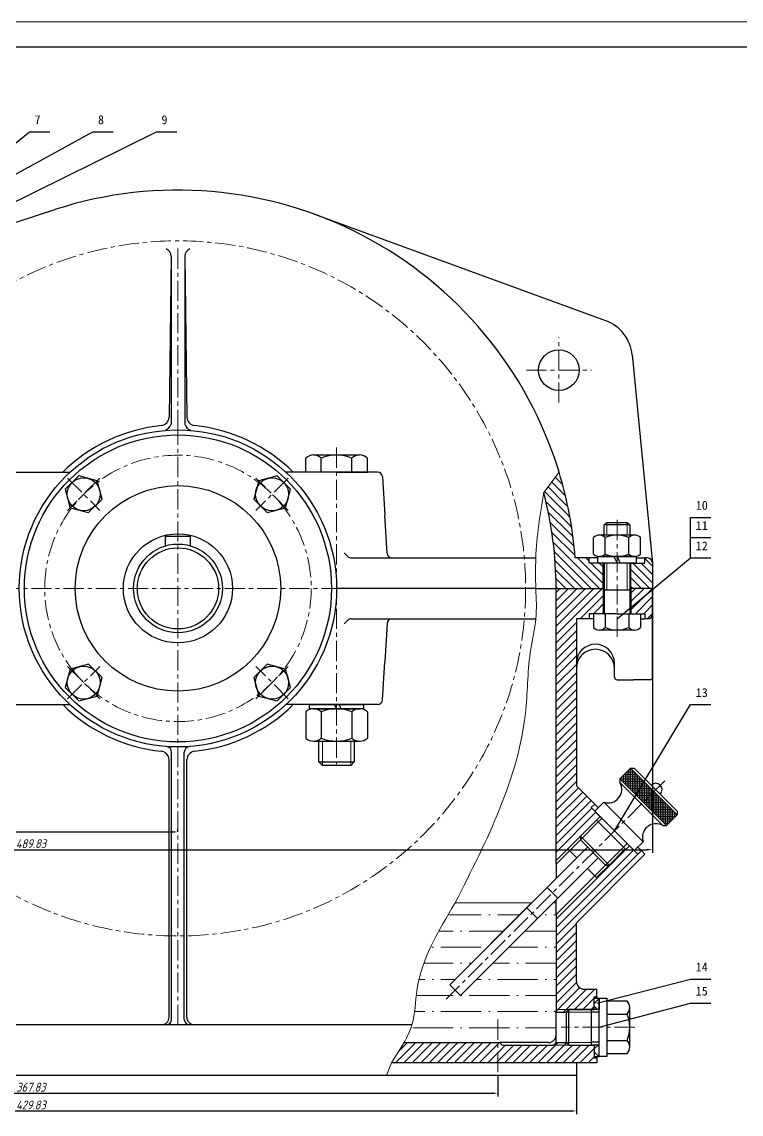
# Model space of a CAD drawing. Header units: millimetres. Extents: x 0 to 1189, y 0 to 841.
# Drawn here: x 385.7 to 669.1, y 410.4 to 841 of the extents above; entities that cross this region are included whole.
import ezdxf

# ---------------------------------------------------------------- set-up
doc = ezdxf.new("R2010")
doc.units = ezdxf.units.MM
doc.header["$LTSCALE"] = 0.25
doc.linetypes.add('CENTER', pattern=[50.8, 31.75, -6.35, 6.35, -6.35])
for name, color, linetype, lineweight in [('中心线', 1, 'CENTER', 15), ('剖面线', 6, 'Continuous', 15), ('尺寸', 3, 'Continuous', 15), ('标注', 6, 'Continuous', 15), ('粗实线', 2, 'Continuous', 30), ('细实线', 7, 'Continuous', 15)]:
    doc.layers.add(name, color=color, linetype=linetype, lineweight=lineweight)
doc.styles.add('gbeitc', font='gbeitc.shx', dxfattribs={"bigfont": 'gbcbig.shx'})
doc.styles.get("Standard").update_dxf_attribs({"font": '宋体.ttf'})
doc.dimstyles.new('ISO-25', dxfattribs={"dimtxt": 3.5, "dimasz": 2.1875, "dimexe": 1.25, "dimexo": 0, "dimtad": 1, "dimdec": 3, "dimrnd": 0.01, "dimdsep": 46, "dimtxsty": 'gbeitc', "dimcen": 2.5, "dimadec": 0, "dimazin": 0, "dimtfac": 1, "dimtdec": 3, "dimtmove": 0, "dimatfit": 3, "dimfxl": 1, "dimarcsym": 0})

# ---------------------------------------------------------------- blocks, each defined once
blk = doc.blocks.new('*D928')
at = {"layer": 'Defpoints', "color": 0, "transparency": 16777216}
for p in [(205.4, 425.67), (573.23, 425.67), (573.23, 418.67)]:
    blk.add_point(p, dxfattribs=at)
at = {"layer": '尺寸', "color": 0, "lineweight": -2, "transparency": 16777216}
for p, q in [((205.4, 425.67), (205.4, 417.42)), ((573.23, 425.67), (573.23, 417.42)), ((207.58, 418.67), (571.04, 418.67))]:
    blk.add_line(p, q, dxfattribs=at)
at = {"layer": '尺寸', "color": 0, "transparency": 16777216}
for points in [[(207.58, 419.03), (207.58, 418.3), (205.4, 418.67)], [(571.04, 419.03), (571.04, 418.3), (573.23, 418.67)]]:
    blk.add_solid(points, dxfattribs=at)
at = {"layer": '尺寸', "color": 0, "transparency": 16777216, "insert": (389.31, 421.04), "char_height": 3.5, "attachment_point": 5, "style": 'gbeitc'}
blk.add_mtext('367.83', dxfattribs=at)
blk = doc.blocks.new('*D929')
at = {"layer": 'Defpoints', "color": 0, "transparency": 16777216}
for p in [(280.23, 521.67), (447.23, 521.67), (447.23, 521.67)]:
    blk.add_point(p, dxfattribs=at)
at = {"layer": '尺寸', "color": 0, "lineweight": -2, "transparency": 16777216}
for p, q in [((280.23, 521.67), (280.23, 522.92)), ((282.41, 521.67), (445.04, 521.67)), ((447.23, 521.67), (447.23, 522.92))]:
    blk.add_line(p, q, dxfattribs=at)
at = {"layer": '尺寸', "color": 0, "transparency": 16777216}
for points in [[(282.41, 522.03), (282.41, 521.3), (280.23, 521.67)], [(445.04, 522.03), (445.04, 521.3), (447.23, 521.67)]]:
    blk.add_solid(points, dxfattribs=at)
at = {"layer": '尺寸', "color": 0, "transparency": 16777216, "insert": (363.73, 524.04), "char_height": 3.5, "attachment_point": 5, "style": 'gbeitc'}
blk.add_mtext('167±0.036', dxfattribs=at)
blk = doc.blocks.new('*D930')
at = {"layer": 'Defpoints', "color": 0, "transparency": 16777216}
for p in [(144.4, 617.67), (634.23, 617.67), (634.23, 514.67)]:
    blk.add_point(p, dxfattribs=at)
at = {"layer": '尺寸', "color": 0, "lineweight": -2, "transparency": 16777216}
for p, q in [((144.4, 617.67), (144.4, 513.42)), ((634.23, 617.67), (634.23, 513.42)), ((146.58, 514.67), (632.04, 514.67))]:
    blk.add_line(p, q, dxfattribs=at)
at = {"layer": '尺寸', "color": 0, "transparency": 16777216}
for points in [[(146.58, 515.03), (146.58, 514.3), (144.4, 514.67)], [(632.04, 515.03), (632.04, 514.3), (634.23, 514.67)]]:
    blk.add_solid(points, dxfattribs=at)
at = {"layer": '尺寸', "color": 0, "transparency": 16777216, "insert": (389.31, 517.04), "char_height": 3.5, "attachment_point": 5, "style": 'gbeitc'}
blk.add_mtext('489.83', dxfattribs=at)
blk = doc.blocks.new('*D931')
at = {"layer": 'Defpoints', "color": 0, "transparency": 16777216}
for p in [(174.4, 425.67), (604.23, 425.67), (604.23, 411.67)]:
    blk.add_point(p, dxfattribs=at)
at = {"layer": '尺寸', "color": 0, "lineweight": -2, "transparency": 16777216}
for p, q in [((174.4, 425.67), (174.4, 410.42)), ((604.23, 425.67), (604.23, 410.42)), ((176.58, 411.67), (602.04, 411.67))]:
    blk.add_line(p, q, dxfattribs=at)
at = {"layer": '尺寸', "color": 0, "transparency": 16777216}
for points in [[(176.58, 412.03), (176.58, 411.3), (174.4, 411.67)], [(602.04, 412.03), (602.04, 411.3), (604.23, 411.67)]]:
    blk.add_solid(points, dxfattribs=at)
at = {"layer": '尺寸', "color": 0, "transparency": 16777216, "insert": (389.31, 414.04), "char_height": 3.5, "attachment_point": 5, "style": 'gbeitc'}
blk.add_mtext('429.83', dxfattribs=at)

msp = doc.modelspace()

# ---------------------------------------------------------------- hatches: boundary and pattern name
at = {"layer": '剖面线'}
h = msp.add_hatch(dxfattribs=at)
h.set_pattern_fill('ANSI31', color=256, scale=0.735, angle=90, style=0)
edge = h.paths.add_edge_path(flags=16)
edge.add_arc((447.2267, 617.6667), 149, 0, 14.707977)
edge.add_line((591.3443, 655.4967), (597.3886, 663.4967))
edge.add_arc((447.2267, 617.6667), 157, 4.38357, 16.972389, ccw=False)
edge.add_line((603.7674, 629.6667), (609.2267, 629.6667))
edge.add_line((609.2267, 629.6667), (609.2267, 627.6667))
edge.add_line((609.2267, 627.6667), (614.7267, 627.6667))
edge.add_line((614.7267, 627.6667), (614.7267, 617.6667))
edge.add_line((614.7267, 617.6667), (596.2267, 617.6667))
h = msp.add_hatch(dxfattribs=at)
h.set_pattern_fill('ANSI31', color=256, scale=0.735, angle=90, style=0)
edge = h.paths.add_edge_path(flags=16)
edge.add_line((634.2267, 617.6667), (625.7267, 617.6667))
edge.add_line((625.7267, 617.6667), (625.7267, 627.6667))
edge.add_line((625.7267, 627.6667), (631.2267, 627.6667))
edge.add_line((631.2267, 627.6667), (631.2267, 629.6667))
edge.add_line((631.2267, 629.6667), (632.2267, 629.6667))
edge.add_arc((632.2267, 627.6667), 2, 0, 90, ccw=False)
edge.add_line((634.2267, 627.6667), (634.2267, 617.6667))
h = msp.add_hatch(dxfattribs=at)
h.set_pattern_fill('ANSI31', color=256, scale=0.735, style=0)
h.paths.add_polyline_path([(596.2267, 617.6667), (614.7267, 617.6667), (614.7267, 607.6667), (609.2267, 607.6667), (609.2267, 605.6667), (604.2267, 605.6667), (604.2267, 539.8951), (611.4485, 532.6733), (610.0343, 531.2591), (614.2769, 527.0164), (612.8627, 525.6022), (612.1556, 526.3093), (605.7916, 519.9453), (605.7916, 518.5311), (596.2267, 508.9662)], flags=16)
h = msp.add_hatch(dxfattribs=at)
h.set_pattern_fill('ANSI31', color=256, scale=0.735, style=0)
edge = h.paths.add_edge_path(flags=16)
edge.add_line((634.2267, 617.6667), (625.7267, 617.6667))
edge.add_line((625.7267, 617.6667), (625.7267, 607.6667))
edge.add_line((625.7267, 607.6667), (631.2267, 607.6667))
edge.add_line((631.2267, 607.6667), (631.2267, 605.6667))
edge.add_line((631.2267, 605.6667), (632.2267, 605.6667))
edge.add_arc((632.2267, 607.6667), 2, 270, 360)
edge.add_line((634.2267, 607.6667), (634.2267, 617.6667))
h = msp.add_hatch(dxfattribs=at)
h.set_pattern_fill('ANSI37', color=256, scale=0.217, angle=45, style=0)
h.paths.add_polyline_path([(625.5906, 546.8154), (621.348, 542.5728), (639.7328, 524.188), (643.9754, 528.4306)], flags=16)
h = msp.add_hatch(dxfattribs=at)
h.set_pattern_fill('ANSI31', color=256, scale=0.735, style=0)
edge = h.paths.add_edge_path(flags=16)
edge.add_line((596.2267, 489.1672), (596.2267, 450.6667))
edge.add_line((596.2267, 450.6667), (600.2267, 450.6667))
edge.add_line((600.2267, 450.6667), (601.2267, 451.6667))
edge.add_line((601.2267, 451.6667), (611.2267, 451.6667))
edge.add_line((611.2267, 451.6667), (611.2267, 456.6667))
edge.add_line((611.2267, 456.6667), (612.2267, 456.6667))
edge.add_line((612.2267, 456.6667), (612.2267, 459.6667))
edge.add_line((612.2267, 459.6667), (607.2267, 459.6667))
edge.add_arc((607.2267, 462.6667), 3, 180, 270, ccw=False)
edge.add_line((604.2267, 462.6667), (604.2267, 485.8535))
edge.add_line((604.2267, 485.8535), (631.2475, 512.8743))
edge.add_line((631.2475, 512.8743), (629.8333, 514.2885))
edge.add_line((629.8333, 514.2885), (628.4191, 512.8743))
edge.add_line((628.4191, 512.8743), (624.1764, 517.1169))
edge.add_line((624.1764, 517.1169), (622.7622, 515.7027))
edge.add_line((622.7622, 515.7027), (623.4693, 514.9956))
edge.add_line((623.4693, 514.9956), (617.1053, 508.6316))
edge.add_line((617.1053, 508.6316), (615.6911, 508.6316))
edge.add_line((615.6911, 508.6316), (596.2267, 489.1672))
h = msp.add_hatch(dxfattribs=at)
h.set_pattern_fill('ANSI36', color=256, scale=2, angle=135, style=0)
edge = h.paths.add_edge_path(flags=16)
edge.add_line((586.584, 493.6667), (554.2911, 461.3738))
edge.add_line((554.2911, 461.3738), (556.4125, 459.2525))
edge.add_line((556.4125, 459.2525), (558.5338, 457.1311))
edge.add_line((558.5338, 457.1311), (595.0693, 493.6667))
edge.add_line((595.0693, 493.6667), (596.2267, 493.6667))
edge.add_line((596.2267, 493.6667), (596.2267, 441.6667))
edge.add_arc((593.2267, 441.6667), 3, -90, 0, ccw=False)
edge.add_line((593.2267, 438.6667), (536.4125, 438.6667))
edge.add_spline(control_points=[(536.4125, 438.6667), (537.546, 440.9622), (540.7236, 447.3968), (540.8033, 467.606), (549.8146, 482.651), (556.4125, 493.6667)], knot_values=[0, 0, 0, 0, 7.61577311, 21.34798317, 58.88913519, 58.88913519, 58.88913519, 58.88913519], degree=3, periodic=0)
edge.add_line((556.4125, 493.6667), (586.584, 493.6667))
h = msp.add_hatch(dxfattribs=at)
h.set_pattern_fill('ANSI37', color=256, style=0)
h.paths.add_polyline_path([(613.2267, 456.1667), (613.2267, 451.6667), (611.2267, 451.6667), (611.2267, 456.1667)], flags=16)
h = msp.add_hatch(dxfattribs=at)
h.set_pattern_fill('ANSI31', color=256, scale=0.735, style=0)
edge = h.paths.add_edge_path(flags=16)
edge.add_line((536.4125, 438.6667), (574.2267, 438.6667))
edge.add_arc((575.2267, 438.6667), 1, 180, 270)
edge.add_line((575.2267, 437.6667), (595.2267, 437.6667))
edge.add_line((595.2267, 437.6667), (596.2267, 438.6667))
edge.add_line((596.2267, 438.6667), (600.2267, 438.6667))
edge.add_line((600.2267, 438.6667), (601.2267, 437.6667))
edge.add_line((601.2267, 437.6667), (611.2267, 437.6667))
edge.add_line((611.2267, 437.6667), (611.2267, 432.6667))
edge.add_line((611.2267, 432.6667), (612.2267, 432.6667))
edge.add_line((612.2267, 432.6667), (612.2267, 430.6667))
edge.add_line((612.2267, 430.6667), (531.4125, 430.6667))
edge.add_line((531.4125, 430.6667), (536.4125, 438.6667))
h = msp.add_hatch(dxfattribs=at)
h.set_pattern_fill('ANSI37', color=256, style=0)
h.paths.add_polyline_path([(613.2267, 433.1667), (613.2267, 437.6667), (611.2267, 437.6667), (611.2267, 433.1667)], flags=16)

# ---------------------------------------------------------------- linework, layer by layer
at = {"layer": '中心线'}
for p, q in [((447.2267, 680.1667), (447.2267, 751.6667)), ((597.3106, 690.912), (597.3106, 716.512)), ((584.5106, 703.712), (610.1106, 703.712)), ((447.2267, 682.1667), (447.2267, 553.1667)), ((509.7267, 673.1767), (509.7267, 548.4367)), ((416.4722, 661.1584), (403.7349, 648.4211)), ((403.7349, 661.1584), (416.4722, 648.4211)), ((490.7184, 648.4211), (477.9811, 661.1584)), ((490.7184, 661.1584), (477.9811, 648.4211)), ((620.2267, 598.6267), (620.2267, 644.6667)), ((511.7267, 617.6667), (382.7267, 617.6667)), ((403.7349, 586.9122), (416.4722, 574.1749)), ((403.7349, 574.1749), (416.4722, 586.9122)), ((477.9811, 574.1749), (490.7184, 586.9122)), ((490.7184, 574.1749), (477.9811, 586.9122)), ((447.2267, 555.1667), (447.2267, 445.6667)), ((639.0257, 541.8657), (552.8769, 455.7169)), ((573.2267, 447.6667), (573.2267, 423.6667)), ((627.2267, 444.6667), (598.2267, 444.6667))]:
    msp.add_line(p, q, dxfattribs=at)
for radius in [137, 52.5]:
    msp.add_circle((447.2267, 617.6667), radius, dxfattribs=at)
at = {"layer": '粗实线'}
for p, q in [((1179, 831), (25, 831)), ((383.4299, 762.0643), (399.1207, 767.1151)), ((615.7794, 723.1734), (501.1745, 765.1069)), ((444.5267, 748.6667), (443.7267, 685.1667)), ((444.5267, 748.6667), (444.5267, 682.3667)), ((449.9267, 748.6667), (450.7267, 685.1667)), ((449.9267, 748.6667), (449.9267, 682.3667)), ((626.2056, 709.7046), (634.2267, 627.6667)), ((497.6023, 663.4967), (497.6023, 669.0411)), ((500.6334, 670.2967), (518.8199, 670.2967)), ((503.6645, 663.4967), (503.6645, 669.0411)), ((515.7888, 663.4967), (515.7888, 669.0411)), ((521.851, 663.4967), (521.851, 669.0411)), ((302.5967, 663.4967), (404.7267, 663.4967)), ((525.8414, 663.4967), (489.7267, 663.4967)), ((509.7267, 663.4967), (497.6023, 663.4967)), ((509.7267, 663.4967), (521.851, 663.4967)), ((408.161, 662.0396), (402.8538, 656.7324)), ((415.4108, 660.097), (408.161, 662.0396)), ((417.3534, 652.8472), (415.4108, 660.097)), ((479.0425, 660.097), (477.1, 652.8472)), ((486.2924, 662.0396), (479.0425, 660.097)), ((491.5996, 656.7324), (486.2924, 662.0396)), ((527.8379, 661.6147), (528.7267, 646.5817)), ((402.8538, 656.7324), (404.7963, 649.4825)), ((489.657, 649.4825), (491.5996, 656.7324)), ((412.0461, 647.54), (417.3534, 652.8472)), ((477.1, 652.8472), (482.4072, 647.54)), ((404.7963, 649.4825), (412.0461, 647.54)), ((482.4072, 647.54), (489.657, 649.4825)), ((529.6154, 631.5486), (528.7267, 646.5817)), ((615.2267, 642.6667), (616.2267, 643.6667)), ((615.2267, 638.6667), (615.2267, 642.6667)), ((625.2267, 642.6667), (615.2267, 642.6667)), ((616.2267, 643.6667), (624.2267, 643.6667)), ((624.2267, 643.6667), (625.2267, 642.6667)), ((625.2267, 642.6667), (625.2267, 638.6667)), ((452.2267, 638.1667), (442.2267, 638.1667)), ((442.2267, 638.1667), (442.2267, 634.4367)), ((452.2267, 634.4367), (452.2267, 638.1667)), ((610.9891, 631.2233), (610.9891, 637.7101)), ((627.1549, 638.6667), (613.2985, 638.6667)), ((615.6079, 631.2233), (615.6079, 637.7101)), ((624.8455, 631.2233), (624.8455, 637.7101)), ((629.4643, 631.2233), (629.4643, 637.7101)), ((514.1409, 630.2525), (512.7267, 631.6667)), ((515.5551, 629.6667), (588.2267, 629.6667)), ((531.6119, 629.6667), (531.7267, 629.6667)), ((609.2267, 629.6667), (603.7674, 629.6667)), ((609.2267, 627.6667), (609.2267, 629.6667)), ((612.6267, 629.6667), (609.2267, 629.6667)), ((612.6267, 627.6667), (612.6267, 630.2667)), ((612.6267, 630.2667), (627.8267, 630.2667)), ((627.1549, 630.2667), (613.2985, 630.2667)), ((618.9267, 630.2667), (620.2267, 627.6667)), ((620.2267, 630.2667), (621.5267, 627.6667)), ((627.8267, 630.2667), (627.8267, 627.6667)), ((627.8267, 629.6667), (631.2267, 629.6667)), ((631.2267, 627.6667), (631.2267, 629.6667)), ((632.2267, 629.6667), (631.2267, 629.6667)), ((614.7267, 627.6667), (609.2267, 627.6667)), ((627.8267, 627.6667), (612.6267, 627.6667)), ((614.7267, 617.6667), (614.7267, 627.6667)), ((615.2267, 627.6667), (615.2267, 607.6667)), ((625.2267, 627.6667), (625.2267, 607.6667)), ((625.7267, 617.6667), (625.7267, 627.6667)), ((625.7267, 627.6667), (631.2267, 627.6667)), ((634.2267, 627.6667), (634.2267, 617.6667)), ((588.2267, 617.6667), (509.7267, 617.6667)), ((588.2267, 617.6667), (605.2267, 617.6667)), ((596.2267, 617.6667), (614.7267, 617.6667)), ((596.2267, 617.6667), (614.7267, 617.6667)), ((596.2267, 508.9662), (596.2267, 617.6667)), ((614.7267, 617.6667), (614.7267, 607.6667)), ((615.2267, 617.0667), (625.2267, 617.0667)), ((634.2267, 617.6667), (625.7267, 617.6667)), ((634.2267, 617.6667), (625.7267, 617.6667)), ((625.7267, 617.6667), (625.7267, 607.6667)), ((634.2267, 607.6667), (634.2267, 617.6667)), ((634.2267, 582.6667), (634.2267, 617.6667)), ((614.7267, 607.6667), (609.2267, 607.6667)), ((609.2267, 607.6667), (609.2267, 605.6667)), ((620.2267, 607.6667), (610.9891, 607.6667)), ((610.9891, 607.6667), (610.9891, 602.2233)), ((615.6079, 607.6667), (615.6079, 602.2233)), ((620.2267, 607.6667), (629.4643, 607.6667)), ((624.8455, 607.6667), (624.8455, 602.2233)), ((625.7267, 607.6667), (631.2267, 607.6667)), ((629.4643, 607.6667), (629.4643, 602.2233)), ((631.2267, 607.6667), (631.2267, 605.6667)), ((514.1409, 605.0809), (512.7267, 603.6667)), ((515.5551, 605.6667), (588.2267, 605.6667)), ((529.6154, 603.7847), (528.7267, 588.7517)), ((531.6119, 605.6667), (531.7267, 605.6667)), ((609.2267, 605.6667), (604.2267, 605.6667)), ((604.2267, 605.6667), (604.2267, 539.8951)), ((610.9891, 605.6667), (609.2267, 605.6667)), ((629.4643, 605.6667), (631.2267, 605.6667)), ((632.2267, 605.6667), (631.2267, 605.6667)), ((627.1549, 601.2667), (613.2985, 601.2667)), ((404.7963, 585.8508), (402.8538, 578.601)), ((412.0461, 587.7934), (404.7963, 585.8508)), ((417.3534, 582.4861), (412.0461, 587.7934)), ((482.4072, 587.7934), (477.1, 582.4861)), ((489.657, 585.8508), (482.4072, 587.7934)), ((491.5996, 578.601), (489.657, 585.8508)), ((527.8379, 573.7186), (528.7267, 588.7517)), ((619.2267, 582.6667), (619.2267, 588.1667)), ((415.4108, 575.2363), (417.3534, 582.4861)), ((477.1, 582.4861), (479.0425, 575.2363)), ((620.2267, 581.6667), (626.7267, 581.6667)), ((633.2267, 581.6667), (626.7267, 581.6667)), ((402.8538, 578.601), (408.161, 573.2938)), ((486.2924, 573.2938), (491.5996, 578.601)), ((408.161, 573.2938), (415.4108, 575.2363)), ((479.0425, 575.2363), (486.2924, 573.2938)), ((302.5967, 571.8367), (404.7267, 571.8367)), ((525.8414, 571.8367), (489.7267, 571.8367)), ((497.6023, 568.9811), (497.6023, 558.6922)), ((499.1267, 570.2367), (499.1267, 571.8367)), ((499.1267, 571.8367), (520.3267, 571.8367)), ((520.3267, 570.2367), (499.1267, 570.2367)), ((500.6334, 570.2367), (518.8199, 570.2367)), ((503.6645, 568.9811), (503.6645, 558.6922)), ((509.7267, 570.2367), (508.9267, 571.8367)), ((511.5267, 570.2367), (510.7267, 571.8367)), ((515.7888, 568.9811), (515.7888, 558.6922)), ((520.3267, 571.8367), (520.3267, 570.2367)), ((521.851, 568.9811), (521.851, 558.6922)), ((500.6334, 557.4367), (518.8199, 557.4367)), ((502.7267, 549.2367), (502.7267, 557.4367)), ((516.7267, 557.4367), (516.7267, 549.2367)), ((444.7267, 447.6667), (444.7267, 553.1667)), ((449.7267, 447.6667), (449.7267, 553.1667)), ((443.7267, 448.6667), (443.7267, 550.1667)), ((450.7267, 448.6667), (450.7267, 550.1667)), ((504.1267, 547.8367), (502.7267, 549.2367)), ((502.7267, 549.2367), (516.7267, 549.2367)), ((515.3267, 547.8367), (504.1267, 547.8367)), ((516.7267, 549.2367), (515.3267, 547.8367)), ((625.5906, 546.8154), (621.348, 542.5728)), ((621.348, 542.5728), (621.348, 541.1585)), ((621.348, 542.5728), (639.7328, 524.188)), ((625.5906, 546.8154), (627.0048, 546.8154)), ((643.9754, 528.4306), (625.5906, 546.8154)), ((627.0048, 546.8154), (643.9754, 529.8448)), ((604.2267, 539.8951), (611.4485, 532.6733)), ((621.348, 541.1585), (638.3185, 524.188)), ((611.4485, 532.6733), (610.0343, 531.2591)), ((610.0343, 531.2591), (614.2769, 527.0164)), ((614.984, 533.3804), (611.4485, 529.8448)), ((612.8627, 531.2591), (611.4485, 532.6733)), ((611.4485, 529.8448), (627.0048, 514.2885)), ((630.5404, 517.824), (614.984, 533.3804)), ((643.9754, 529.8448), (643.9754, 528.4306)), ((612.1556, 526.3093), (605.7916, 519.9453)), ((612.1556, 526.3093), (605.7916, 519.9453)), ((612.8627, 525.6022), (612.1556, 526.3093)), ((623.4693, 514.9956), (612.1556, 526.3093)), ((614.2769, 527.0164), (612.8627, 525.6022)), ((614.2769, 527.0164), (612.8627, 525.6022)), ((639.7328, 524.188), (643.9754, 528.4306)), ((638.3185, 524.188), (639.7328, 524.188)), ((605.7916, 518.5311), (596.2267, 508.9662)), ((605.7916, 519.9453), (605.7916, 518.5311)), ((605.7916, 519.9453), (617.1053, 508.6316)), ((605.7916, 519.9453), (605.7916, 518.5311)), ((605.7916, 518.5311), (615.6911, 508.6316)), ((624.1764, 517.1169), (622.7622, 515.7027)), ((622.7622, 515.7027), (624.1764, 517.1169)), ((624.1764, 517.1169), (628.4191, 512.8743)), ((627.0048, 514.2885), (630.5404, 517.824)), ((608.6201, 515.7027), (554.2911, 461.3738)), ((600.8419, 514.9956), (601.549, 514.2885)), ((600.8419, 514.9956), (604.3774, 511.4601)), ((631.2475, 512.8743), (604.2267, 485.8535)), ((617.1053, 508.6316), (623.4693, 514.9956)), ((617.1053, 508.6316), (623.4693, 514.9956)), ((623.4693, 514.9956), (622.7622, 515.7027)), ((628.4191, 515.7027), (629.8333, 514.2885)), ((628.4191, 512.8743), (629.8333, 514.2885)), ((629.8333, 514.2885), (631.2475, 512.8743)), ((558.5338, 457.1311), (612.8627, 511.4601)), ((596.2267, 508.9662), (596.2267, 503.3093)), ((596.2267, 489.1672), (615.6911, 508.6316)), ((615.6911, 508.6316), (617.1053, 508.6316)), ((615.6911, 508.6316), (617.1053, 508.6316)), ((612.1556, 503.6819), (608.6201, 507.2174)), ((612.1556, 503.6819), (611.4485, 504.389)), ((592.7053, 499.788), (596.948, 495.5453)), ((584.7053, 491.788), (588.948, 487.5453)), ((596.2267, 489.1672), (596.2267, 494.824)), ((596.2267, 489.1672), (596.2267, 450.6667)), ((604.2267, 462.6667), (604.2267, 485.8535)), ((554.2911, 461.3738), (558.5338, 457.1311)), ((607.2267, 459.6667), (612.2267, 459.6667)), ((611.2267, 451.6667), (611.2267, 456.6667)), ((611.2267, 456.6667), (612.2267, 456.6667)), ((612.2267, 456.6667), (612.2267, 459.6667)), ((612.2267, 456.6667), (612.2267, 456.1667)), ((611.2267, 451.6667), (611.2267, 456.1667)), ((611.2267, 456.1667), (613.2267, 456.1667)), ((613.2267, 433.1667), (613.2267, 456.1667)), ((613.2267, 456.1667), (616.2267, 456.1667)), ((613.2267, 456.1667), (613.2267, 451.6667)), ((616.2267, 456.1667), (616.2267, 433.1667)), ((616.2267, 455.0667), (624.2267, 455.0667)), ((625.2267, 436.8667), (625.2267, 452.4667)), ((596.2267, 441.6667), (596.2267, 450.6667)), ((596.2267, 450.6667), (600.2267, 450.6667)), ((601.2267, 451.6667), (600.2267, 450.6667)), ((600.2267, 450.6667), (601.2267, 451.6667)), ((600.2267, 450.6667), (600.2267, 438.6667)), ((610.2267, 451.6667), (601.2267, 451.6667)), ((601.2267, 437.6667), (601.2267, 451.6667)), ((601.2267, 451.6667), (611.2267, 451.6667)), ((610.2267, 437.6667), (610.2267, 451.6667)), ((611.2267, 451.6667), (610.2267, 451.6667)), ((613.2267, 450.5667), (610.2267, 450.5667)), ((613.2267, 451.6667), (611.2267, 451.6667)), ((616.2267, 449.8667), (624.2267, 449.8667)), ((447.2267, 445.6667), (280.2267, 445.6667)), ((440.7267, 445.6667), (440.7267, 445.6667)), ((442.7267, 445.6667), (442.7267, 445.6667)), ((539.4125, 445.6667), (447.2267, 445.6667)), ((451.7267, 445.6667), (451.7267, 445.6667)), ((453.7267, 445.6667), (453.7267, 445.6667)), ((596.2267, 437.6667), (596.2267, 444.6667)), ((616.2267, 439.4667), (624.2267, 439.4667)), ((536.4125, 438.6667), (574.2267, 438.6667)), ((593.2267, 438.6667), (574.2267, 438.6667)), ((575.2267, 437.6667), (595.2267, 437.6667)), ((595.2267, 437.6667), (596.2267, 438.6667)), ((596.2267, 438.6667), (600.2267, 438.6667)), ((600.2267, 438.6667), (601.2267, 437.6667)), ((600.2267, 438.6667), (601.2267, 437.6667)), ((601.2267, 437.6667), (610.2267, 437.6667)), ((601.2267, 437.6667), (611.2267, 437.6667)), ((613.2267, 438.7667), (610.2267, 438.7667)), ((611.2267, 437.6667), (610.2267, 437.6667)), ((613.2267, 437.6667), (611.2267, 437.6667)), ((611.2267, 437.6667), (611.2267, 433.1667)), ((611.2267, 437.6667), (611.2267, 432.6667)), ((613.2267, 433.1667), (613.2267, 437.6667)), ((612.2267, 430.6667), (531.4125, 430.6667)), ((604.2267, 430.6667), (604.2267, 425.6667)), ((611.2267, 433.1667), (613.2267, 433.1667)), ((611.2267, 432.6667), (612.2267, 432.6667)), ((612.2267, 432.6667), (612.2267, 433.1667)), ((612.2267, 432.6667), (612.2267, 430.6667)), ((616.2267, 433.1667), (613.2267, 433.1667)), ((616.2267, 434.2667), (624.2267, 434.2667)), ((447.2267, 425.6667), (280.2267, 425.6667)), ((604.2267, 425.6667), (447.2267, 425.6667))]:
    msp.add_line(p, q, dxfattribs=at)
for centre, radius in [((597.3106, 703.712), 8), ((447.2267, 617.6667), 62.5), ((447.2267, 617.6667), 60.5), ((410.1036, 654.7898), 6.5), ((484.3498, 654.7898), 6.5), ((447.2267, 617.6667), 40.5), ((447.2267, 617.6667), 21.5), ((447.2267, 617.6667), 17.5), ((447.2267, 617.6667), 16), ((410.1036, 580.5436), 6.5), ((484.3498, 580.5436), 6.5)]:
    msp.add_circle(centre, radius, dxfattribs=at)
for centre, radius, start, end in [((447.2267, 617.6667), 156.9981, 16.972597, 107.842844), ((441.5267, 748.6667), 3, 0, 70), ((452.9267, 748.6667), 3, 110, 180), ((610.2815, 708.1476), 16, 5.584228, 69.9026), ((440.108, 685.4104), 3.6268, 279.821292, 356.147272), ((454.3453, 685.4104), 3.6268, 183.852728, 260.178708), ((447.2267, 617.6667), 64.4984, 95.783959, 134.723636), ((440.541, 683.8279), 4.2451, 294.87517, 339.865565), ((453.9123, 683.8279), 4.2451, 200.134435, 245.12483), ((447.2267, 617.6667), 64.503, 45.276364, 84.216041), ((500.6334, 666.0101), 4.2866, 45, 135), ((509.7267, 655.0335), 15.2632, 66.598161, 113.401839), ((518.8199, 666.0101), 4.2866, 45, 135), ((525.8414, 661.4967), 2, 3.383338, 90), ((447.2267, 617.6667), 157, 4.38357, 16.972389), ((447.2267, 617.6667), 149, 0, 14.707977), ((613.2985, 635.4007), 3.266, 45, 135), ((620.2267, 627.0376), 11.6291, 66.598161, 113.401839), ((627.1549, 635.4007), 3.266, 45, 135), ((515.5551, 631.6667), 2, 225, 270), ((531.6119, 631.6667), 2, 183.383338, 270), ((613.2985, 633.5327), 3.266, 225, 315), ((620.2267, 641.8957), 11.6291, 246.598161, 293.401839), ((627.1549, 633.5327), 3.266, 225, 315), ((632.2267, 627.6667), 2, 0, 90), ((632.2267, 607.6667), 2, 270, 0), ((515.5551, 603.6667), 2, 90, 135), ((531.6119, 603.6667), 2, 90, 176.616662), ((613.2985, 604.5327), 3.266, 225, 315), ((620.2267, 612.8957), 11.6291, 246.598161, 293.401839), ((627.1549, 604.5327), 3.266, 225, 315), ((611.7267, 588.1667), 7.5, 0, 180), ((611.7267, 586.1667), 7.5, 0, 180), ((620.2267, 582.6667), 1, 180, 270), ((633.2267, 582.6667), 1, 270, 0), ((525.8414, 573.8367), 2, 270, 356.616662), ((447.2267, 617.6667), 64.503, 225.276364, 264.216041), ((447.2267, 617.6667), 64.4984, 275.783959, 314.723636), ((500.6334, 565.9501), 4.2866, 45, 135), ((509.7267, 554.9735), 15.2632, 66.598161, 113.401839), ((518.8199, 565.9501), 4.2866, 45, 135), ((500.6334, 561.7233), 4.2866, 225, 315), ((509.7267, 572.6998), 15.2632, 246.598161, 293.401839), ((518.8199, 561.7233), 4.2866, 225, 315), ((440.108, 549.923), 3.6268, 3.852728, 80.178708), ((442.4907, 553.1022), 2.2369, 1.650882, 83.943921), ((451.9627, 553.1022), 2.2369, 96.056079, 178.349118), ((454.3453, 549.923), 3.6268, 99.821292, 176.147272), ((616.7215, 538.4513), 5.3604, 251.087028, 30.334158), ((635.4901, 538.3301), 2.5, 315, 135), ((635.6113, 519.5615), 5.3604, 59.665842, 198.912972), ((607.2267, 462.6667), 3, 180, 270), ((621.3467, 452.4667), 3.88, 317.924978, 42.075022), ((440.7267, 448.6667), 3, 270, 0), ((453.7267, 448.6667), 3, 180, 270), ((611.2067, 444.6667), 14.02, 338.228946, 21.771054), ((442.7267, 447.6667), 2, 270, 0), ((451.7267, 447.6667), 2, 180, 270), ((593.2267, 441.6667), 3, 270, 0), ((621.3467, 436.8667), 3.88, 317.924978, 42.075022), ((575.2267, 438.6667), 1, 180, 270)]:
    msp.add_arc(centre, radius, start, end, dxfattribs=at)
at = {"layer": '细实线'}
for p, q in [((1189, 841), (0, 841)), ((597.3886, 663.4967), (591.3443, 655.4967)), ((616.2267, 638.6667), (616.2267, 643.6667)), ((624.2267, 638.6667), (624.2267, 643.6667)), ((616.2267, 627.6667), (616.2267, 617.0667)), ((624.2267, 627.6667), (624.2267, 617.0667)), ((504.1267, 557.4367), (504.1267, 547.8367)), ((515.3267, 557.4367), (515.3267, 547.8367)), ((612.8627, 525.6022), (605.7916, 518.5311)), ((605.7916, 519.9453), (600.8419, 514.9956)), ((622.7622, 515.7027), (615.6911, 508.6316)), ((617.1053, 508.6316), (612.1556, 503.6819)), ((586.584, 493.6667), (554.2911, 461.3738)), ((586.584, 493.6667), (556.4125, 493.6667)), ((558.5338, 457.1311), (595.0693, 493.6667)), ((595.0693, 493.6667), (596.2267, 493.6667)), ((596.2267, 441.6667), (596.2267, 493.6667)), ((554.2911, 461.3738), (556.4125, 459.2525)), ((556.4125, 459.2525), (558.5338, 457.1311)), ((601.2267, 451.6667), (596.2267, 451.6667)), ((610.2267, 450.6667), (600.2267, 450.6667)), ((536.4125, 438.6667), (531.4125, 430.6667)), ((593.2267, 438.6667), (536.4125, 438.6667)), ((601.2267, 437.6667), (596.2267, 437.6667)), ((610.2267, 438.6667), (600.2267, 438.6667)), ((531.4125, 430.6667), (529.4125, 425.6667))]:
    msp.add_line(p, q, dxfattribs=at)
msp.add_arc((593.2267, 441.6667), 3, 270, 0, dxfattribs=at)
for points, knots in [([(591.3443, 655.4967), (589.9495, 646.908), (587.9114, 634.3581), (588.151, 621.6712), (588.2267, 617.6667)], [0, 0, 0, 0, 26.01746554, 38.01746554, 38.01746554, 38.01746554, 38.01746554]), ([(556.4125, 493.6667), (569.0307, 518.3883), (585.378, 550.4161), (584.9197, 589.9284), (588.8086, 605.5917), (588.4203, 613.6491), (588.2267, 617.6667)], [0, 0, 0, 0, 81.13676161, 105.11571411, 117.18261097, 129.18261097, 129.18261097, 129.18261097, 129.18261097]), ([(536.4125, 438.6667), (537.546, 440.9622), (540.7236, 447.3968), (540.8033, 467.606), (549.8146, 482.651), (556.4125, 493.6667)], [0, 0, 0, 0, 7.61577311, 21.34798317, 58.88913519, 58.88913519, 58.88913519, 58.88913519])]:
    msp.add_open_spline(points, degree=3, knots=knots, dxfattribs=at)

# ---------------------------------------------------------------- texts
at = {"layer": '标注', "char_height": 3.5, "width": 10, "attachment_point": 1}
for s, insert in [('7', (390.7267, 804.1667)), ('8', (415.7267, 804.1667)), ('9', (440.7267, 804.1667)), ('10', (651.2467, 652.1667)), ('11', (651.2367, 644.1667)), ('12', (651.2267, 636.1667)), ('13', (651.2267, 578.3367)), ('14', (651.2267, 470.1667)), ('15', (651.2267, 460.6667))]:
    msp.add_mtext(s, dxfattribs=dict(at, insert=insert))

# ---------------------------------------------------------------- dimensions: what is measured, and where the dimension line sits
at = {"layer": '尺寸'}
for base, p1, p2, override, picture, middle in [((634.2267, 514.6667), (144.3967, 617.6667), (634.2267, 617.6667), {"dimtxt": 3.5, "dimdec": 3, "dimpost": '<>'}, '*D930', (389.3117, 517.0417)), ((447.2267, 521.6667), (280.2267, 521.6667), (447.2267, 521.6667), {"dimtxt": 3.5, "dimdec": 3, "dimpost": '<>±0.036'}, '*D929', (363.7267, 524.0417)), ((604.2267, 411.6667), (174.3967, 425.6667), (604.2267, 425.6667), {"dimtxt": 3.5, "dimdec": 3, "dimpost": '<>'}, '*D931', (389.3117, 414.0417)), ((573.2267, 418.6667), (205.3967, 425.6667), (573.2267, 425.6667), {"dimtxt": 3.5, "dimdec": 3, "dimpost": '<>'}, '*D928', (389.3117, 421.0417))]:
    dim = msp.add_linear_dim(base=base, p1=p1, p2=p2, dimstyle='ISO-25', override=override, dxfattribs=at)
    dim.commit()
    dim.dimension.update_dxf_attribs({"geometry": picture, "text_midpoint": middle})

# ---------------------------------------------------------------- leaders
at = {"layer": '标注'}
for points in [[(345.4846, 762.4565), (388.7267, 797.6667), (396.7267, 797.6667)], [(368.8388, 773.1256), (413.7267, 797.6667), (421.7267, 797.6667)], [(378.4293, 767.8084), (438.7267, 797.6667), (446.7267, 797.6667)], [(649.2367, 637.6667), (649.2467, 645.6667), (657.2467, 645.6667)], [(649.2267, 629.6667), (649.2367, 637.6667), (657.2367, 637.6667)], [(620.2267, 605.6667), (649.2267, 629.6667), (657.2267, 629.6667)], [(619.2267, 522.0667), (649.2267, 571.8367), (657.2267, 571.8367)], [(612.2267, 454.1667), (649.2267, 463.6667), (657.2267, 463.6667)], [(613.2267, 444.6667), (649.2267, 454.1667), (657.2267, 454.1667)]]:
    msp.add_leader(points, dimstyle='ISO-25', override={"dimldrblk": 'None'}, dxfattribs=at)

doc.saveas('drawing.dxf')
